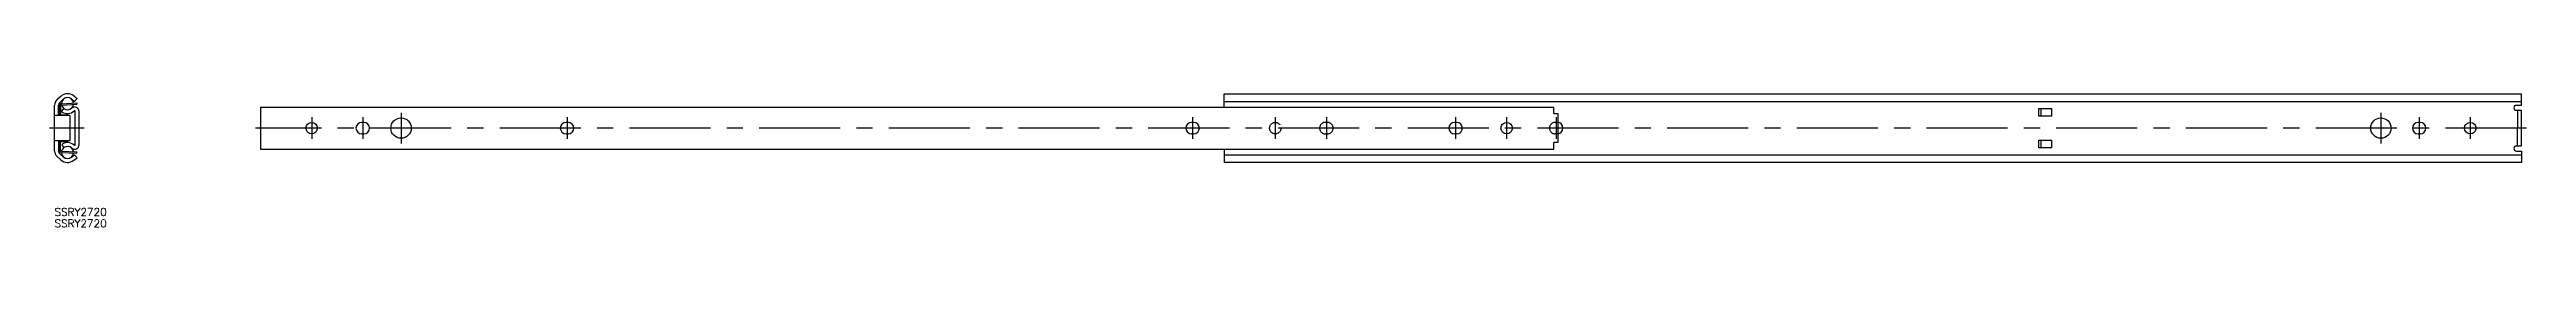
# Model space of a CAD drawing. Extents: x -2 to 968, y -39 to 14.
import ezdxf

# ---------------------------------------------------------------- set-up
doc = ezdxf.new("R2010")
doc.units = 0
doc.linetypes.add('CENTER', pattern=[50.8, 31.75, -6.35, 6.35, -6.35])
doc.linetypes.add('DASHED', pattern=[19.05, 12.7, -6.35])
doc.layers.get('0').update_dxf_attribs({"linetype": 'CONTINUOUS'})
doc.layers.add('CENTER', color=1, linetype='CENTER')
doc.styles.get("Standard").update_dxf_attribs({"font": 'txt.shx', "height": 3, "bigfont": 'bigfont.shx'})

# ---------------------------------------------------------------- blocks, each defined once
blk = doc.blocks.new('*U2')
at = {"color": 7, "linetype": 'CONTINUOUS'}
blk.add_text('SSRY2720', height=3, dxfattribs=at).set_placement((-0.07, -34.47))
blk = doc.blocks.new('*U3')
at = {"color": 7, "linetype": 'CONTINUOUS'}
blk.add_text('SSRY2720', height=3, dxfattribs=at).set_placement((-0.07, -38.96))

msp = doc.modelspace()

# ---------------------------------------------------------------- linework, layer by layer
at = {"color": 7, "linetype": 'CONTINUOUS'}
for p, q in [((2.38, 12.45), (0.9, 11.07)), ((3.4, 11.35), (1.92, 9.97)), ((2.61, 9.57), (8.73, 9.89)), ((6.57, 11.46), (7.82, 10.45)), ((7.51, 12.63), (8.76, 11.62)), ((8.76, 11.62), (7.82, 10.45)), ((8.73, 9.89), (8.75, 9.39)), ((458.07, 13.5), (966.07, 13.5)), ((458.07, 8.28), (458.07, 13.5)), ((458.07, 10.45), (966.07, 10.45)), ((966.07, 9), (966.07, 13.5)), ((0, -9), (0, 9)), ((6, 5), (0, 5)), ((1.5, 5), (1.5, 9)), ((1.85, 8.77), (1.85, 5.55)), ((2.35, 8.77), (2.35, 5.55)), ((2.63, 9.07), (8.75, 9.39)), ((2.65, 5.25), (4.55, 5.25)), ((2.95, 6.8), (3.62, 7.68)), ((2.95, 6.32), (2.95, 6.8)), ((6, 5), (6, -5)), ((8.05, -6.57), (8.05, 6.57)), ((9.55, -6.52), (9.55, 6.52)), ((80.67, 8.28), (80.67, -8.28)), ((80.67, 8.28), (587.12, 8.28)), ((121.07, 2.25), (120.27, 2.25)), ((201.07, 2.25), (200.27, 2.25)), ((446.07, 2.25), (445.27, 2.25)), ((549.07, 2.25), (548.27, 2.25)), ((587.12, 5.7), (587.12, 8.28)), ((587.12, 5.7), (588.67, 5.7)), ((588.67, 5.7), (588.67, -5.7)), ((777.07, 7.75), (782.07, 7.75)), ((777.07, 4.75), (777.07, 7.75)), ((782.07, 4.75), (777.07, 4.75)), ((777.83, 7.75), (777.83, 4.75)), ((782.07, 7.75), (782.07, 4.75)), ((926.47, 2.25), (925.67, 2.25)), ((964.14, 9), (966.07, 9)), ((964.14, 7), (966.07, 7)), ((964.52, 7), (964.52, 0)), ((964.52, -7), (964.52, 0)), ((966.07, -7), (966.07, 7)), ((6, -5), (0, -5)), ((1.5, -5), (1.5, -9)), ((1.85, -8.77), (1.85, -5.55)), ((2.35, -8.77), (2.35, -5.55)), ((2.61, -9.57), (8.73, -9.89)), ((2.63, -9.07), (8.75, -9.39)), ((2.65, -5.25), (4.55, -5.25)), ((2.95, -6.32), (2.95, -6.8)), ((2.95, -6.8), (3.62, -7.68)), ((8.73, -9.89), (8.75, -9.39)), ((80.67, -8.28), (587.12, -8.28)), ((121.07, -2.25), (120.27, -2.25)), ((201.07, -2.25), (200.27, -2.25)), ((446.07, -2.25), (445.27, -2.25)), ((458.07, -8.28), (458.07, -13.5)), ((549.07, -2.25), (548.27, -2.25)), ((587.12, -8.28), (587.12, -5.7)), ((588.67, -5.7), (587.12, -5.7)), ((777.07, -4.75), (782.07, -4.75)), ((777.07, -7.75), (777.07, -4.75)), ((782.07, -7.75), (777.07, -7.75)), ((777.83, -4.75), (777.83, -7.75)), ((782.07, -4.75), (782.07, -7.75)), ((926.47, -2.25), (925.67, -2.25)), ((964.14, -7), (966.07, -7)), ((964.14, -9), (966.07, -9)), ((966.07, -9), (966.07, -13.5)), ((2.38, -12.45), (0.9, -11.07)), ((3.4, -11.35), (1.92, -9.97)), ((6.57, -11.46), (7.82, -10.45)), ((7.51, -12.63), (8.76, -11.62)), ((8.76, -11.62), (7.82, -10.45)), ((458.07, -10.45), (966.07, -10.45)), ((966.07, -13.5), (458.07, -13.5))]:
    msp.add_line(p, q, dxfattribs=at)
at = {"color": 3, "linetype": 'DASHED'}
for p, q in [((498.47, 2.25), (497.67, 2.25)), ((588.47, 2.25), (587.67, 2.25)), ((498.47, -2.25), (497.67, -2.25)), ((588.47, -2.25), (587.67, -2.25))]:
    msp.add_line(p, q, dxfattribs=at)
at = {"color": 7, "linetype": 'CONTINUOUS'}
for centre, radius in [((100.67, 0), 2.25), ((135.67, 0), 4), ((568.67, 0), 2.25), ((911.07, 0), 4), ((946.07, 0), 2.25)]:
    msp.add_circle(centre, radius, dxfattribs=at)
at = {"color": 3, "linetype": 'DASHED'}
msp.add_circle((478.07, 0), 2.25, dxfattribs=at)
at = {"color": 7, "linetype": 'CONTINUOUS'}
for centre, radius, start, end in [((2.82, 9), 2.82, 132.99993, 180), ((2.82, 9), 1.32, 133.1022, 180), ((5.05, 9.58), 3.92, 51.00021, 132.99973), ((5.05, 9.58), 2.38, 5.81017, 180.18984), ((5.05, 9.58), 2.42, 51.00021, 132.99973), ((2.65, 8.77), 0.8, 93, 180), ((2.65, 5.55), 0.8, 180, 223.47743), ((2.65, 8.77), 0.3, 93, 180), ((2.65, 5.55), 0.3, 180, 270.00983), ((5.05, 9.58), 2.38, 192.26824, 353.73175), ((5.05, 9.58), 3.88, 237.28536, 312.59898), ((5.05, 9.58), 2.38, 233.00002, 312.09324), ((4.55, 4.45), 0.8, 43.35556, 90.00983), ((7.82, 6.56), 1.73, 358.95297, 133.03074), ((7.82, 6.56), 0.226, 2.85201, 130.57053), ((120.27, 0), 2.25, 90, 270), ((121.07, 0), 2.25, 270, 90), ((200.27, 0), 2.25, 90, 270), ((201.07, 0), 2.25, 270, 90), ((445.27, 0), 2.25, 90, 270), ((446.07, 0), 2.25, 270, 90), ((548.27, 0), 2.25, 90, 270), ((549.07, 0), 2.25, 270, 90), ((588.47, 0), 2.25, 275.09969, 84.90031), ((925.67, 0), 2.25, 90, 270), ((926.47, 0), 2.25, 270, 90), ((964.14, 8), 1, 90, 270), ((2.82, -9), 2.82, 180, 227.00007), ((2.82, -9), 1.32, 180, 226.8978), ((2.65, -5.55), 0.8, 136.52257, 180), ((2.65, -8.77), 0.8, 180, 267), ((2.65, -5.55), 0.3, 89.99017, 180), ((2.65, -8.77), 0.3, 180, 267), ((5.05, -9.58), 2.38, 179.81016, 354.18983), ((5.05, -9.58), 2.38, 6.26825, 167.73176), ((5.05, -9.58), 3.88, 47.40102, 122.71464), ((5.05, -9.58), 2.38, 47.90676, 126.99998), ((4.55, -4.45), 0.8, 269.99017, 316.64444), ((7.82, -6.56), 1.73, 226.96926, 1.04703), ((7.82, -6.56), 0.226, 229.42947, 357.14799), ((964.14, -8), 1, 90, 270), ((5.05, -9.58), 3.92, 227.00027, 308.99979), ((5.05, -9.58), 2.42, 227.00027, 308.99979)]:
    msp.add_arc(centre, radius, start, end, dxfattribs=at)
at = {"color": 3, "linetype": 'DASHED'}
for centre, start, end in [((497.67, 0), 90, 270), ((498.47, 0), 270, 90), ((587.67, 0), 90, 270), ((588.47, 0), 84.90031, 90), ((588.47, 0), 270, 275.09969)]:
    msp.add_arc(centre, 2.25, start, end, dxfattribs=at)
at = {"layer": 'CENTER', "color": 1, "linetype": 'CENTER'}
for p, q in [((11.5, 0), (-2, 0)), ((100.67, 4.25), (100.67, -4.25)), ((120.67, 4.25), (120.67, -4.25)), ((135.67, 6), (135.67, -6)), ((200.67, 4.25), (200.67, -4.25)), ((445.67, 4.25), (445.67, -4.25)), ((478.07, 4.25), (478.07, -4.25)), ((498.07, 4.25), (498.07, -4.25)), ((548.67, 4.25), (548.67, -4.25)), ((568.67, 4.25), (568.67, -4.25)), ((588.07, 4.25), (588.07, -4.25)), ((911.07, 6), (911.07, -6)), ((926.07, 4.25), (926.07, -4.25)), ((946.07, 4.25), (946.07, -4.25)), ((968.07, 0), (78.67, 0))]:
    msp.add_line(p, q, dxfattribs=at)

# ---------------------------------------------------------------- block references
at = {"color": 7, "linetype": 'CONTINUOUS'}
for name in ['*U2', '*U3']:
    msp.add_blockref(name, (0, 0), dxfattribs=at)

doc.saveas('drawing.dxf')
